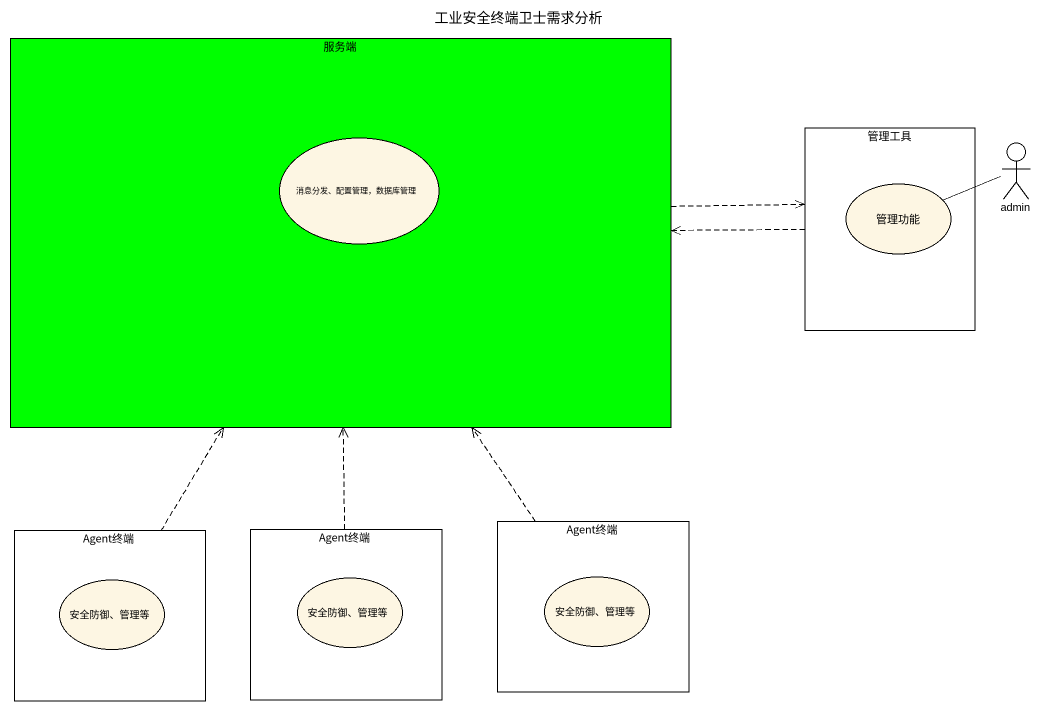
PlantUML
@startuml
title 工业安全终端卫士需求分析
rectangle 服务端 #00FF00 {
  usecase "消息分发、配置管理，数据库管理" as 消息分发_配置管理_数据库管理
}
rectangle 管理工具 {
  usecase 管理功能
}
actor admin
rectangle Agent终端 {
  usecase "安全防御、管理等" as 安全防御_管理等
}
rectangle "Agent终端" as Agent终端_2 {
  usecase "安全防御、管理等" as 安全防御_管理等_2
}
rectangle "Agent终端" as Agent终端_3 {
  usecase "安全防御、管理等" as 安全防御_管理等_3
}
服务端 .right.> 管理工具
管理工具 .left.> 服务端
admin -left- 管理功能
Agent终端 .up.> 服务端
Agent终端_2 .up.> 服务端
Agent终端_3 .up.> 服务端
@enduml
